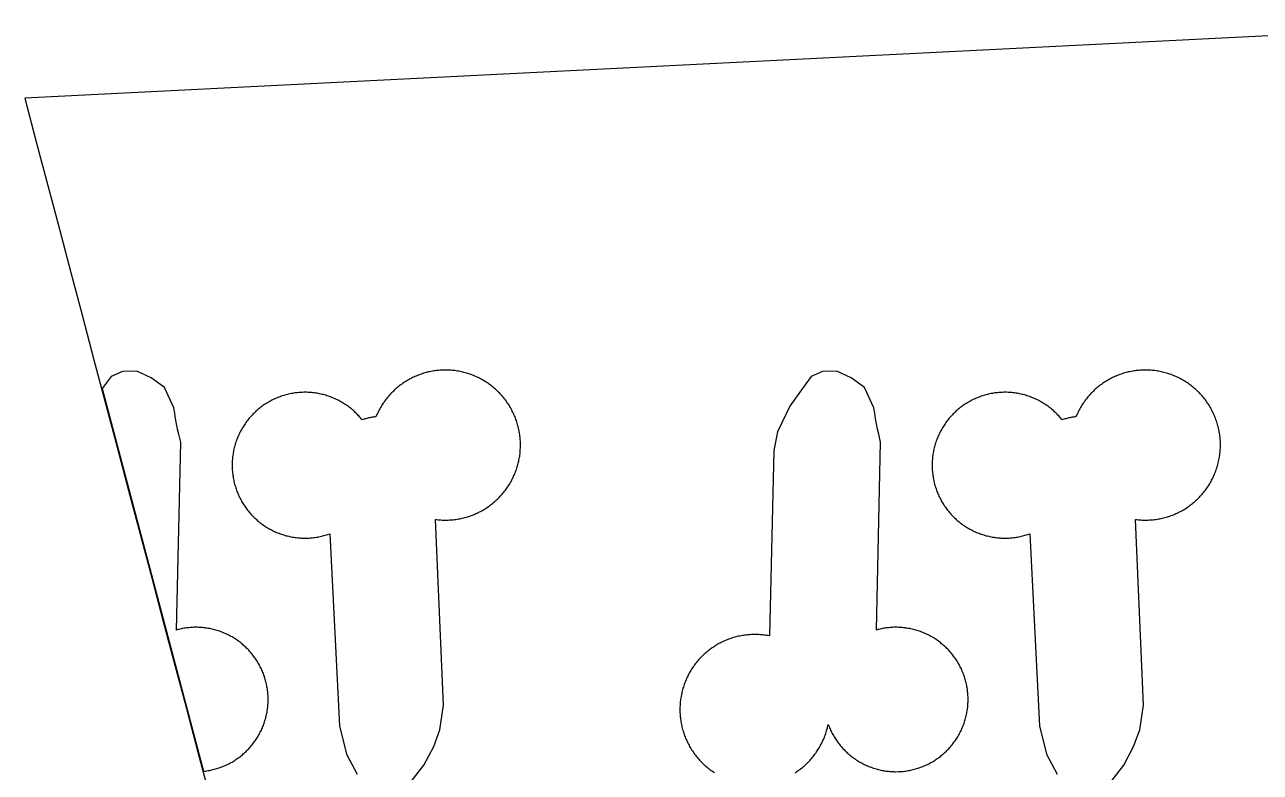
# Model space of a CAD drawing. Extents: x -246 to 246, y -104 to 199.
# Drawn here: x -100.02 to -78.84, y 171.42 to 184.23 of the extents above; entities that cross this region are included whole.
import ezdxf

# ---------------------------------------------------------------- set-up
doc = ezdxf.new("R2010")
doc.units = 0
doc.layers.add('Add_Red', color=1, linetype='Continuous')
doc.layers.add('Outline_Red', color=1, linetype='Continuous')

msp = doc.modelspace()

# ---------------------------------------------------------------- linework, layer by layer
at = {"layer": 'Add_Red'}
for points in [[(-96.94, 171.439), (-96.919, 171.441), (-96.897, 171.445), (-96.876, 171.448), (-96.855, 171.452), (-96.834, 171.456), (-96.813, 171.461), (-96.792, 171.466), (-96.771, 171.471), (-96.75, 171.477), (-96.729, 171.483), (-96.708, 171.489), (-96.688, 171.496), (-96.662, 171.505), (-96.642, 171.512), (-96.622, 171.52), (-96.602, 171.529), (-96.582, 171.537), (-96.563, 171.546), (-96.543, 171.555), (-96.524, 171.565), (-96.505, 171.575), (-96.486, 171.585), (-96.467, 171.596), (-96.448, 171.607), (-96.43, 171.618), (-96.412, 171.63), (-96.394, 171.642), (-96.376, 171.654), (-96.358, 171.666), (-96.341, 171.679), (-96.324, 171.692), (-96.307, 171.706), (-96.29, 171.72), (-96.274, 171.734), (-96.258, 171.748), (-96.242, 171.763), (-96.226, 171.777), (-96.211, 171.793), (-96.195, 171.808), (-96.181, 171.824), (-96.166, 171.839), (-96.152, 171.856), (-96.138, 171.872), (-96.124, 171.889), (-96.11, 171.906), (-96.097, 171.923), (-96.085, 171.94), (-96.072, 171.958), (-96.06, 171.975), (-96.048, 171.993), (-96.036, 172.012), (-96.025, 172.03), (-96.014, 172.049), (-96.003, 172.067), (-95.993, 172.086), (-95.983, 172.106), (-95.973, 172.125), (-95.964, 172.144), (-95.955, 172.164), (-95.947, 172.184), (-95.938, 172.204), (-95.93, 172.224), (-95.923, 172.244), (-95.916, 172.264), (-95.909, 172.285), (-95.902, 172.306), (-95.896, 172.326), (-95.89, 172.347), (-95.885, 172.368), (-95.88, 172.389), (-95.875, 172.41), (-95.871, 172.431), (-95.867, 172.452), (-95.863, 172.474), (-95.86, 172.495), (-95.857, 172.516), (-95.855, 172.538), (-95.853, 172.559), (-95.851, 172.581), (-95.85, 172.602), (-95.849, 172.624), (-95.848, 172.646), (-95.848, 172.667), (-95.849, 172.693), (-95.849, 172.715), (-95.85, 172.736), (-95.852, 172.758), (-95.853, 172.779), (-95.855, 172.801), (-95.858, 172.822), (-95.861, 172.844), (-95.864, 172.865), (-95.868, 172.886), (-95.872, 172.907), (-95.876, 172.929), (-95.881, 172.95), (-95.886, 172.971), (-95.892, 172.991), (-95.897, 173.012), (-95.904, 173.033), (-95.916, 173.07), (-95.923, 173.09), (-95.93, 173.111), (-95.938, 173.131), (-95.947, 173.151), (-95.955, 173.17), (-95.964, 173.19), (-95.973, 173.209), (-95.983, 173.229), (-95.993, 173.248), (-96.003, 173.267), (-96.014, 173.286), (-96.025, 173.304), (-96.036, 173.323), (-96.048, 173.341), (-96.06, 173.359), (-96.072, 173.377), (-96.085, 173.394), (-96.097, 173.412), (-96.11, 173.429), (-96.124, 173.446), (-96.138, 173.462), (-96.152, 173.479), (-96.166, 173.495), (-96.181, 173.511), (-96.195, 173.527), (-96.211, 173.542), (-96.226, 173.557), (-96.242, 173.572), (-96.258, 173.587), (-96.274, 173.601), (-96.29, 173.615), (-96.307, 173.629), (-96.324, 173.642), (-96.341, 173.655), (-96.358, 173.668), (-96.376, 173.681), (-96.394, 173.693), (-96.412, 173.705), (-96.43, 173.716), (-96.448, 173.728), (-96.467, 173.739), (-96.486, 173.749), (-96.505, 173.759), (-96.524, 173.769), (-96.543, 173.779), (-96.563, 173.788), (-96.582, 173.797), (-96.602, 173.806), (-96.622, 173.814), (-96.642, 173.822), (-96.662, 173.83), (-96.683, 173.837), (-96.703, 173.844), (-96.724, 173.85), (-96.744, 173.856), (-96.765, 173.862), (-96.786, 173.868), (-96.807, 173.873), (-96.828, 173.877), (-96.849, 173.882), (-96.871, 173.885), (-96.892, 173.889), (-96.913, 173.892), (-96.935, 173.895), (-96.956, 173.897), (-96.977, 173.9), (-96.999, 173.901), (-97.021, 173.903), (-97.042, 173.903), (-97.064, 173.904), (-97.085, 173.904), (-97.121, 173.904), (-97.143, 173.903), (-97.164, 173.902), (-97.186, 173.9), (-97.207, 173.898), (-97.229, 173.896), (-97.25, 173.893), (-97.272, 173.89), (-97.293, 173.887), (-97.314, 173.883), (-97.335, 173.879), (-97.356, 173.874), (-97.377, 173.869), (-97.398, 173.864), (-97.419, 173.858), (-97.347, 177.077), (-97.379, 177.212), (-97.399, 177.302), (-97.417, 177.392), (-97.433, 177.483), (-97.448, 177.574), (-97.462, 177.666), (-97.624, 178.015), (-97.852, 178.18), (-98.098, 178.292), (-98.342, 178.289), (-98.537, 178.202), (-98.691, 177.994), (-96.953, 171.437), (-96.94, 171.439)], [(-93.398, 171.264), (-93.177, 171.544), (-93.01, 171.86), (-92.902, 172.148), (-92.843, 172.572), (-92.977, 175.752), (-92.954, 175.749), (-92.932, 175.747), (-92.91, 175.745), (-92.887, 175.743), (-92.865, 175.742), (-92.843, 175.741), (-92.808, 175.741), (-92.786, 175.741), (-92.763, 175.742), (-92.741, 175.743), (-92.718, 175.744), (-92.696, 175.746), (-92.674, 175.748), (-92.651, 175.75), (-92.629, 175.753), (-92.607, 175.757), (-92.585, 175.76), (-92.563, 175.764), (-92.541, 175.769), (-92.519, 175.774), (-92.497, 175.779), (-92.475, 175.785), (-92.454, 175.791), (-92.432, 175.797), (-92.411, 175.804), (-92.39, 175.811), (-92.368, 175.818), (-92.347, 175.826), (-92.327, 175.834), (-92.306, 175.843), (-92.285, 175.852), (-92.265, 175.861), (-92.245, 175.871), (-92.224, 175.881), (-92.205, 175.891), (-92.185, 175.902), (-92.165, 175.913), (-92.146, 175.924), (-92.127, 175.936), (-92.108, 175.948), (-92.089, 175.961), (-92.071, 175.973), (-92.052, 175.986), (-92.034, 176), (-92.017, 176.013), (-91.999, 176.027), (-91.982, 176.042), (-91.965, 176.056), (-91.948, 176.071), (-91.931, 176.086), (-91.915, 176.102), (-91.899, 176.117), (-91.883, 176.133), (-91.868, 176.15), (-91.853, 176.166), (-91.838, 176.183), (-91.823, 176.2), (-91.809, 176.217), (-91.795, 176.235), (-91.781, 176.253), (-91.768, 176.271), (-91.755, 176.289), (-91.742, 176.308), (-91.73, 176.326), (-91.718, 176.345), (-91.706, 176.364), (-91.695, 176.384), (-91.684, 176.403), (-91.673, 176.423), (-91.663, 176.443), (-91.653, 176.463), (-91.643, 176.483), (-91.634, 176.504), (-91.625, 176.524), (-91.616, 176.545), (-91.608, 176.566), (-91.6, 176.587), (-91.593, 176.608), (-91.585, 176.629), (-91.579, 176.651), (-91.572, 176.672), (-91.566, 176.694), (-91.561, 176.715), (-91.552, 176.75), (-91.548, 176.772), (-91.544, 176.794), (-91.54, 176.817), (-91.536, 176.839), (-91.533, 176.861), (-91.53, 176.883), (-91.528, 176.906), (-91.526, 176.928), (-91.525, 176.95), (-91.524, 176.973), (-91.523, 176.995), (-91.522, 177.026), (-91.523, 177.049), (-91.523, 177.071), (-91.524, 177.094), (-91.526, 177.116), (-91.527, 177.139), (-91.53, 177.161), (-91.532, 177.183), (-91.535, 177.205), (-91.538, 177.228), (-91.542, 177.25), (-91.546, 177.272), (-91.551, 177.294), (-91.555, 177.316), (-91.561, 177.337), (-91.566, 177.359), (-91.572, 177.381), (-91.579, 177.402), (-91.585, 177.424), (-91.593, 177.445), (-91.6, 177.466), (-91.608, 177.487), (-91.616, 177.508), (-91.625, 177.529), (-91.634, 177.549), (-91.643, 177.57), (-91.653, 177.59), (-91.663, 177.61), (-91.673, 177.63), (-91.684, 177.65), (-91.695, 177.669), (-91.706, 177.689), (-91.718, 177.708), (-91.73, 177.727), (-91.742, 177.745), (-91.755, 177.764), (-91.768, 177.782), (-91.781, 177.8), (-91.795, 177.818), (-91.809, 177.836), (-91.823, 177.853), (-91.838, 177.87), (-91.853, 177.887), (-91.868, 177.903), (-91.883, 177.92), (-91.899, 177.936), (-91.915, 177.951), (-91.931, 177.967), (-91.948, 177.982), (-91.965, 177.997), (-91.982, 178.011), (-91.999, 178.026), (-92.017, 178.04), (-92.034, 178.053), (-92.052, 178.067), (-92.071, 178.08), (-92.089, 178.092), (-92.108, 178.105), (-92.127, 178.117), (-92.146, 178.128), (-92.165, 178.14), (-92.185, 178.151), (-92.205, 178.162), (-92.224, 178.172), (-92.245, 178.182), (-92.265, 178.192), (-92.285, 178.201), (-92.306, 178.21), (-92.327, 178.218), (-92.347, 178.227), (-92.368, 178.235), (-92.39, 178.242), (-92.427, 178.254), (-92.448, 178.261), (-92.47, 178.267), (-92.491, 178.272), (-92.513, 178.278), (-92.535, 178.283), (-92.557, 178.287), (-92.579, 178.292), (-92.601, 178.295), (-92.623, 178.299), (-92.646, 178.302), (-92.668, 178.304), (-92.69, 178.307), (-92.713, 178.309), (-92.735, 178.31), (-92.757, 178.311), (-92.78, 178.312), (-92.808, 178.312), (-92.831, 178.312), (-92.853, 178.311), (-92.875, 178.31), (-92.898, 178.309), (-92.92, 178.307), (-92.942, 178.305), (-92.965, 178.302), (-92.987, 178.3), (-93.009, 178.296), (-93.031, 178.293), (-93.053, 178.288), (-93.075, 178.284), (-93.097, 178.279), (-93.119, 178.274), (-93.141, 178.268), (-93.162, 178.262), (-93.184, 178.256), (-93.205, 178.249), (-93.227, 178.242), (-93.248, 178.235), (-93.269, 178.227), (-93.29, 178.218), (-93.31, 178.21), (-93.331, 178.201), (-93.351, 178.192), (-93.372, 178.182), (-93.392, 178.172), (-93.412, 178.162), (-93.431, 178.151), (-93.451, 178.14), (-93.47, 178.128), (-93.489, 178.117), (-93.508, 178.105), (-93.527, 178.092), (-93.546, 178.08), (-93.564, 178.067), (-93.582, 178.053), (-93.6, 178.04), (-93.617, 178.026), (-93.634, 178.011), (-93.652, 177.997), (-93.668, 177.982), (-93.685, 177.967), (-93.701, 177.951), (-93.717, 177.936), (-93.733, 177.92), (-93.748, 177.903), (-93.764, 177.887), (-93.778, 177.87), (-93.793, 177.853), (-93.807, 177.836), (-93.821, 177.818), (-93.835, 177.8), (-93.848, 177.782), (-93.861, 177.764), (-93.874, 177.745), (-93.886, 177.727), (-93.898, 177.708), (-93.91, 177.689), (-93.921, 177.669), (-93.933, 177.65), (-93.943, 177.63), (-93.954, 177.61), (-93.964, 177.59), (-93.973, 177.57), (-93.983, 177.549), (-93.999, 177.511), (-94.017, 177.509), (-94.034, 177.507), (-94.051, 177.504), (-94.068, 177.502), (-94.086, 177.499), (-94.103, 177.495), (-94.12, 177.492), (-94.137, 177.488), (-94.154, 177.484), (-94.171, 177.479), (-94.188, 177.475), (-94.204, 177.47), (-94.237, 177.459), (-94.251, 177.476), (-94.265, 177.493), (-94.279, 177.509), (-94.293, 177.525), (-94.308, 177.541), (-94.323, 177.557), (-94.339, 177.572), (-94.355, 177.587), (-94.37, 177.602), (-94.387, 177.617), (-94.403, 177.631), (-94.42, 177.645), (-94.437, 177.659), (-94.454, 177.672), (-94.471, 177.686), (-94.489, 177.698), (-94.507, 177.711), (-94.525, 177.723), (-94.543, 177.735), (-94.562, 177.747), (-94.58, 177.758), (-94.599, 177.769), (-94.618, 177.779), (-94.638, 177.79), (-94.657, 177.8), (-94.677, 177.809), (-94.696, 177.818), (-94.716, 177.827), (-94.736, 177.836), (-94.757, 177.844), (-94.777, 177.852), (-94.797, 177.859), (-94.818, 177.866), (-94.839, 177.873), (-94.86, 177.879), (-94.881, 177.885), (-94.902, 177.891), (-94.923, 177.896), (-94.944, 177.901), (-94.965, 177.906), (-94.987, 177.91), (-95.008, 177.914), (-95.03, 177.917), (-95.051, 177.92), (-95.073, 177.923), (-95.095, 177.925), (-95.116, 177.927), (-95.138, 177.929), (-95.16, 177.93), (-95.182, 177.931), (-95.215, 177.931), (-95.237, 177.931), (-95.259, 177.93), (-95.281, 177.929), (-95.302, 177.928), (-95.324, 177.926), (-95.346, 177.924), (-95.367, 177.922), (-95.389, 177.919), (-95.411, 177.916), (-95.432, 177.912), (-95.454, 177.908), (-95.475, 177.904), (-95.496, 177.899), (-95.518, 177.894), (-95.539, 177.889), (-95.56, 177.883), (-95.581, 177.877), (-95.601, 177.87), (-95.622, 177.863), (-95.643, 177.856), (-95.663, 177.848), (-95.683, 177.84), (-95.703, 177.832), (-95.723, 177.823), (-95.743, 177.814), (-95.763, 177.805), (-95.782, 177.795), (-95.802, 177.785), (-95.821, 177.774), (-95.84, 177.764), (-95.859, 177.753), (-95.882, 177.738), (-95.901, 177.726), (-95.919, 177.714), (-95.937, 177.702), (-95.954, 177.689), (-95.972, 177.676), (-95.989, 177.663), (-96.006, 177.649), (-96.023, 177.635), (-96.039, 177.621), (-96.056, 177.606), (-96.072, 177.591), (-96.087, 177.576), (-96.103, 177.561), (-96.118, 177.545), (-96.133, 177.529), (-96.148, 177.513), (-96.162, 177.497), (-96.176, 177.48), (-96.19, 177.463), (-96.204, 177.446), (-96.217, 177.429), (-96.23, 177.411), (-96.242, 177.393), (-96.254, 177.375), (-96.266, 177.357), (-96.278, 177.339), (-96.289, 177.32), (-96.3, 177.301), (-96.311, 177.282), (-96.321, 177.263), (-96.331, 177.244), (-96.341, 177.224), (-96.35, 177.204), (-96.359, 177.184), (-96.368, 177.164), (-96.376, 177.144), (-96.384, 177.124), (-96.391, 177.103), (-96.399, 177.083), (-96.405, 177.062), (-96.412, 177.041), (-96.418, 177.02), (-96.424, 176.999), (-96.429, 176.978), (-96.434, 176.957), (-96.439, 176.936), (-96.443, 176.914), (-96.447, 176.893), (-96.45, 176.871), (-96.453, 176.85), (-96.456, 176.828), (-96.458, 176.806), (-96.46, 176.785), (-96.462, 176.763), (-96.463, 176.741), (-96.464, 176.719), (-96.465, 176.682), (-96.465, 176.66), (-96.464, 176.638), (-96.463, 176.616), (-96.462, 176.595), (-96.46, 176.573), (-96.458, 176.551), (-96.455, 176.529), (-96.453, 176.508), (-96.449, 176.486), (-96.446, 176.465), (-96.442, 176.443), (-96.437, 176.422), (-96.433, 176.401), (-96.428, 176.379), (-96.422, 176.358), (-96.416, 176.337), (-96.41, 176.316), (-96.404, 176.296), (-96.397, 176.275), (-96.389, 176.254), (-96.382, 176.234), (-96.374, 176.214), (-96.365, 176.193), (-96.357, 176.173), (-96.348, 176.154), (-96.337, 176.132), (-96.328, 176.113), (-96.318, 176.093), (-96.307, 176.074), (-96.296, 176.055), (-96.285, 176.037), (-96.274, 176.018), (-96.262, 176), (-96.25, 175.981), (-96.238, 175.963), (-96.225, 175.946), (-96.212, 175.928), (-96.199, 175.911), (-96.185, 175.894), (-96.171, 175.877), (-96.157, 175.861), (-96.143, 175.844), (-96.128, 175.828), (-96.113, 175.812), (-96.097, 175.797), (-96.082, 175.782), (-96.066, 175.767), (-96.05, 175.752), (-96.034, 175.737), (-96.017, 175.723), (-96, 175.709), (-95.983, 175.696), (-95.966, 175.683), (-95.948, 175.67), (-95.93, 175.657), (-95.912, 175.645), (-95.894, 175.633), (-95.876, 175.621), (-95.857, 175.61), (-95.838, 175.599), (-95.819, 175.588), (-95.8, 175.578), (-95.781, 175.568), (-95.761, 175.558), (-95.742, 175.548), (-95.722, 175.539), (-95.702, 175.531), (-95.682, 175.522), (-95.661, 175.515), (-95.641, 175.507), (-95.62, 175.5), (-95.6, 175.493), (-95.579, 175.486), (-95.558, 175.48), (-95.537, 175.474), (-95.516, 175.469), (-95.494, 175.464), (-95.473, 175.459), (-95.452, 175.455), (-95.43, 175.451), (-95.409, 175.447), (-95.387, 175.444), (-95.366, 175.441), (-95.344, 175.439), (-95.322, 175.437), (-95.301, 175.435), (-95.279, 175.434), (-95.257, 175.433), (-95.215, 175.432), (-95.193, 175.432), (-95.172, 175.433), (-95.15, 175.434), (-95.128, 175.435), (-95.106, 175.437), (-95.085, 175.439), (-95.063, 175.442), (-95.041, 175.444), (-95.02, 175.448), (-94.998, 175.451), (-94.977, 175.455), (-94.955, 175.459), (-94.934, 175.464), (-94.913, 175.469), (-94.892, 175.475), (-94.871, 175.481), (-94.85, 175.487), (-94.829, 175.493), (-94.79, 175.507), (-94.79, 175.507), (-94.627, 172.217), (-94.507, 171.728), (-94.323, 171.39)], [(-86.816, 171.412), (-86.798, 171.424), (-86.779, 171.437), (-86.761, 171.45), (-86.742, 171.463), (-86.725, 171.476), (-86.707, 171.49), (-86.689, 171.504), (-86.672, 171.519), (-86.655, 171.533), (-86.639, 171.548), (-86.622, 171.564), (-86.606, 171.579), (-86.59, 171.595), (-86.575, 171.611), (-86.559, 171.627), (-86.544, 171.644), (-86.53, 171.661), (-86.515, 171.678), (-86.501, 171.696), (-86.487, 171.713), (-86.474, 171.731), (-86.46, 171.749), (-86.448, 171.768), (-86.435, 171.786), (-86.423, 171.805), (-86.411, 171.824), (-86.399, 171.843), (-86.388, 171.862), (-86.377, 171.882), (-86.367, 171.902), (-86.356, 171.922), (-86.347, 171.942), (-86.337, 171.962), (-86.328, 171.983), (-86.319, 172.003), (-86.311, 172.024), (-86.303, 172.045), (-86.295, 172.066), (-86.288, 172.087), (-86.281, 172.108), (-86.274, 172.13), (-86.268, 172.151), (-86.262, 172.173), (-86.257, 172.195), (-86.251, 172.217), (-86.247, 172.239), (-86.233, 172.204), (-86.225, 172.184), (-86.216, 172.164), (-86.208, 172.144), (-86.198, 172.125), (-86.189, 172.106), (-86.179, 172.086), (-86.168, 172.067), (-86.158, 172.049), (-86.147, 172.03), (-86.135, 172.012), (-86.124, 171.993), (-86.112, 171.975), (-86.1, 171.958), (-86.087, 171.94), (-86.074, 171.923), (-86.061, 171.906), (-86.048, 171.889), (-86.034, 171.872), (-86.02, 171.856), (-86.006, 171.839), (-85.991, 171.824), (-85.976, 171.808), (-85.961, 171.793), (-85.946, 171.777), (-85.93, 171.763), (-85.914, 171.748), (-85.898, 171.734), (-85.882, 171.72), (-85.865, 171.706), (-85.848, 171.692), (-85.831, 171.679), (-85.813, 171.666), (-85.796, 171.654), (-85.778, 171.642), (-85.76, 171.63), (-85.742, 171.618), (-85.723, 171.607), (-85.705, 171.596), (-85.686, 171.585), (-85.667, 171.575), (-85.648, 171.565), (-85.629, 171.555), (-85.609, 171.546), (-85.59, 171.537), (-85.57, 171.529), (-85.55, 171.52), (-85.53, 171.512), (-85.509, 171.505), (-85.489, 171.498), (-85.469, 171.491), (-85.448, 171.484), (-85.427, 171.478), (-85.407, 171.472), (-85.386, 171.467), (-85.365, 171.462), (-85.344, 171.457), (-85.322, 171.453), (-85.301, 171.449), (-85.28, 171.445), (-85.259, 171.442), (-85.237, 171.439), (-85.216, 171.437), (-85.194, 171.435), (-85.173, 171.433), (-85.151, 171.432), (-85.13, 171.431), (-85.108, 171.43), (-85.086, 171.43), (-85.049, 171.431), (-85.027, 171.432), (-85.006, 171.433), (-84.984, 171.434), (-84.963, 171.436), (-84.941, 171.439), (-84.92, 171.441), (-84.898, 171.445), (-84.877, 171.448), (-84.856, 171.452), (-84.835, 171.456), (-84.814, 171.461), (-84.793, 171.466), (-84.772, 171.471), (-84.751, 171.477), (-84.73, 171.483), (-84.71, 171.489), (-84.689, 171.496), (-84.663, 171.505), (-84.643, 171.512), (-84.623, 171.52), (-84.603, 171.529), (-84.583, 171.537), (-84.564, 171.546), (-84.544, 171.555), (-84.525, 171.565), (-84.506, 171.575), (-84.487, 171.585), (-84.468, 171.596), (-84.449, 171.607), (-84.431, 171.618), (-84.413, 171.63), (-84.395, 171.642), (-84.377, 171.654), (-84.359, 171.666), (-84.342, 171.679), (-84.325, 171.692), (-84.308, 171.706), (-84.291, 171.72), (-84.275, 171.734), (-84.259, 171.748), (-84.243, 171.763), (-84.227, 171.777), (-84.212, 171.793), (-84.196, 171.808), (-84.182, 171.824), (-84.167, 171.839), (-84.153, 171.856), (-84.139, 171.872), (-84.125, 171.889), (-84.112, 171.906), (-84.098, 171.923), (-84.086, 171.94), (-84.073, 171.958), (-84.061, 171.975), (-84.049, 171.993), (-84.037, 172.012), (-84.026, 172.03), (-84.015, 172.049), (-84.004, 172.067), (-83.994, 172.086), (-83.984, 172.106), (-83.975, 172.125), (-83.965, 172.144), (-83.956, 172.164), (-83.948, 172.184), (-83.939, 172.204), (-83.931, 172.224), (-83.924, 172.244), (-83.917, 172.264), (-83.91, 172.285), (-83.903, 172.306), (-83.897, 172.326), (-83.891, 172.347), (-83.886, 172.368), (-83.881, 172.389), (-83.876, 172.41), (-83.872, 172.431), (-83.868, 172.452), (-83.865, 172.474), (-83.861, 172.495), (-83.859, 172.516), (-83.856, 172.538), (-83.854, 172.559), (-83.852, 172.581), (-83.851, 172.602), (-83.85, 172.624), (-83.849, 172.646), (-83.849, 172.667), (-83.85, 172.693), (-83.85, 172.715), (-83.851, 172.736), (-83.853, 172.758), (-83.854, 172.779), (-83.857, 172.801), (-83.859, 172.822), (-83.862, 172.844), (-83.865, 172.865), (-83.869, 172.886), (-83.873, 172.907), (-83.877, 172.929), (-83.882, 172.95), (-83.887, 172.971), (-83.893, 172.991), (-83.898, 173.012), (-83.905, 173.033), (-83.917, 173.07), (-83.924, 173.09), (-83.931, 173.111), (-83.939, 173.131), (-83.948, 173.151), (-83.956, 173.17), (-83.965, 173.19), (-83.975, 173.209), (-83.984, 173.229), (-83.994, 173.248), (-84.004, 173.267), (-84.015, 173.286), (-84.026, 173.304), (-84.037, 173.323), (-84.049, 173.341), (-84.061, 173.359), (-84.073, 173.377), (-84.086, 173.394), (-84.098, 173.412), (-84.112, 173.429), (-84.125, 173.446), (-84.139, 173.462), (-84.153, 173.479), (-84.167, 173.495), (-84.182, 173.511), (-84.196, 173.527), (-84.212, 173.542), (-84.227, 173.557), (-84.243, 173.572), (-84.259, 173.587), (-84.275, 173.601), (-84.291, 173.615), (-84.308, 173.629), (-84.325, 173.642), (-84.342, 173.655), (-84.359, 173.668), (-84.377, 173.681), (-84.395, 173.693), (-84.413, 173.705), (-84.431, 173.716), (-84.449, 173.728), (-84.468, 173.739), (-84.487, 173.749), (-84.506, 173.759), (-84.525, 173.769), (-84.544, 173.779), (-84.564, 173.788), (-84.583, 173.797), (-84.603, 173.806), (-84.623, 173.814), (-84.643, 173.822), (-84.663, 173.83), (-84.684, 173.837), (-84.704, 173.844), (-84.725, 173.85), (-84.745, 173.856), (-84.766, 173.862), (-84.787, 173.868), (-84.808, 173.873), (-84.829, 173.877), (-84.85, 173.882), (-84.872, 173.885), (-84.893, 173.889), (-84.914, 173.892), (-84.936, 173.895), (-84.957, 173.897), (-84.979, 173.9), (-85, 173.901), (-85.022, 173.903), (-85.043, 173.903), (-85.065, 173.904), (-85.086, 173.904), (-85.122, 173.904), (-85.144, 173.903), (-85.165, 173.902), (-85.187, 173.9), (-85.208, 173.898), (-85.23, 173.896), (-85.251, 173.893), (-85.273, 173.89), (-85.294, 173.887), (-85.315, 173.883), (-85.336, 173.879), (-85.357, 173.874), (-85.378, 173.869), (-85.399, 173.864), (-85.42, 173.858), (-85.348, 177.077), (-85.38, 177.212), (-85.4, 177.302), (-85.418, 177.392), (-85.434, 177.483), (-85.449, 177.574), (-85.463, 177.666), (-85.625, 178.015), (-85.853, 178.18), (-86.1, 178.292), (-86.343, 178.289), (-86.538, 178.202), (-86.753, 177.912), (-86.907, 177.692), (-87.119, 177.252), (-87.177, 176.934), (-87.253, 173.756), (-87.282, 173.761), (-87.304, 173.765), (-87.326, 173.768), (-87.348, 173.771), (-87.371, 173.774), (-87.393, 173.776), (-87.415, 173.778), (-87.438, 173.779), (-87.46, 173.78), (-87.482, 173.78), (-87.505, 173.781), (-87.541, 173.78), (-87.563, 173.779), (-87.586, 173.778), (-87.608, 173.777), (-87.63, 173.775), (-87.652, 173.772), (-87.675, 173.769), (-87.697, 173.766), (-87.719, 173.763), (-87.741, 173.759), (-87.763, 173.754), (-87.785, 173.75), (-87.807, 173.745), (-87.829, 173.739), (-87.85, 173.733), (-87.872, 173.727), (-87.893, 173.721), (-87.915, 173.714), (-87.936, 173.706), (-87.957, 173.699), (-87.978, 173.69), (-87.998, 173.682), (-88.019, 173.673), (-88.039, 173.664), (-88.06, 173.655), (-88.08, 173.645), (-88.1, 173.635), (-88.12, 173.624), (-88.139, 173.613), (-88.159, 173.602), (-88.178, 173.59), (-88.197, 173.578), (-88.216, 173.566), (-88.234, 173.554), (-88.252, 173.541), (-88.271, 173.527), (-88.288, 173.514), (-88.306, 173.5), (-88.324, 173.486), (-88.341, 173.472), (-88.358, 173.457), (-88.374, 173.442), (-88.391, 173.426), (-88.407, 173.411), (-88.422, 173.395), (-88.438, 173.379), (-88.453, 173.362), (-88.468, 173.346), (-88.483, 173.329), (-88.497, 173.312), (-88.511, 173.294), (-88.525, 173.276), (-88.539, 173.259), (-88.552, 173.24), (-88.565, 173.222), (-88.577, 173.203), (-88.589, 173.185), (-88.601, 173.166), (-88.613, 173.146), (-88.624, 173.127), (-88.635, 173.107), (-88.645, 173.087), (-88.655, 173.067), (-88.665, 173.047), (-88.674, 173.027), (-88.684, 173.006), (-88.692, 172.986), (-88.701, 172.965), (-88.709, 172.944), (-88.716, 172.923), (-88.724, 172.902), (-88.73, 172.88), (-88.737, 172.859), (-88.743, 172.837), (-88.749, 172.816), (-88.754, 172.794), (-88.759, 172.772), (-88.764, 172.75), (-88.77, 172.719), (-88.773, 172.697), (-88.777, 172.675), (-88.78, 172.653), (-88.782, 172.631), (-88.784, 172.608), (-88.786, 172.586), (-88.787, 172.564), (-88.788, 172.541), (-88.789, 172.519), (-88.789, 172.496), (-88.789, 172.463), (-88.788, 172.44), (-88.787, 172.418), (-88.785, 172.395), (-88.783, 172.373), (-88.781, 172.351), (-88.778, 172.329), (-88.775, 172.306), (-88.772, 172.284), (-88.768, 172.262), (-88.763, 172.24), (-88.759, 172.218), (-88.754, 172.196), (-88.748, 172.175), (-88.742, 172.153), (-88.736, 172.131), (-88.73, 172.11), (-88.723, 172.089), (-88.715, 172.068), (-88.708, 172.046), (-88.7, 172.026), (-88.691, 172.005), (-88.683, 171.984), (-88.673, 171.964), (-88.664, 171.943), (-88.654, 171.923), (-88.644, 171.903), (-88.633, 171.883), (-88.623, 171.864), (-88.611, 171.844), (-88.6, 171.825), (-88.588, 171.806), (-88.576, 171.787), (-88.563, 171.769), (-88.55, 171.75), (-88.537, 171.732), (-88.524, 171.714), (-88.51, 171.697), (-88.496, 171.679), (-88.481, 171.662), (-88.467, 171.645), (-88.452, 171.629), (-88.436, 171.612), (-88.421, 171.596), (-88.405, 171.58), (-88.389, 171.565), (-88.372, 171.549), (-88.356, 171.534), (-88.339, 171.52), (-88.322, 171.505), (-88.304, 171.491), (-88.287, 171.477), (-88.269, 171.464), (-88.251, 171.451), (-88.232, 171.438), (-88.214, 171.425), (-88.195, 171.413)], [(-81.399, 171.264), (-81.178, 171.544), (-81.011, 171.86), (-80.903, 172.148), (-80.844, 172.572), (-80.978, 175.752), (-80.956, 175.749), (-80.933, 175.747), (-80.911, 175.745), (-80.888, 175.743), (-80.866, 175.742), (-80.844, 175.741), (-80.809, 175.741), (-80.787, 175.741), (-80.764, 175.742), (-80.742, 175.743), (-80.719, 175.744), (-80.697, 175.746), (-80.675, 175.748), (-80.652, 175.75), (-80.63, 175.753), (-80.608, 175.757), (-80.586, 175.76), (-80.564, 175.764), (-80.542, 175.769), (-80.52, 175.774), (-80.498, 175.779), (-80.476, 175.785), (-80.455, 175.791), (-80.433, 175.797), (-80.412, 175.804), (-80.391, 175.811), (-80.369, 175.818), (-80.348, 175.826), (-80.328, 175.834), (-80.307, 175.843), (-80.286, 175.852), (-80.266, 175.861), (-80.246, 175.871), (-80.225, 175.881), (-80.206, 175.891), (-80.186, 175.902), (-80.166, 175.913), (-80.147, 175.924), (-80.128, 175.936), (-80.109, 175.948), (-80.09, 175.961), (-80.072, 175.973), (-80.053, 175.986), (-80.035, 176), (-80.018, 176.013), (-80, 176.027), (-79.983, 176.042), (-79.966, 176.056), (-79.949, 176.071), (-79.932, 176.086), (-79.916, 176.102), (-79.9, 176.117), (-79.884, 176.133), (-79.869, 176.15), (-79.854, 176.166), (-79.839, 176.183), (-79.824, 176.2), (-79.81, 176.217), (-79.796, 176.235), (-79.782, 176.253), (-79.769, 176.271), (-79.756, 176.289), (-79.743, 176.308), (-79.731, 176.326), (-79.719, 176.345), (-79.707, 176.364), (-79.696, 176.384), (-79.685, 176.403), (-79.674, 176.423), (-79.664, 176.443), (-79.654, 176.463), (-79.644, 176.483), (-79.635, 176.504), (-79.626, 176.524), (-79.617, 176.545), (-79.609, 176.566), (-79.601, 176.587), (-79.594, 176.608), (-79.586, 176.629), (-79.58, 176.651), (-79.573, 176.672), (-79.567, 176.694), (-79.562, 176.715), (-79.554, 176.75), (-79.549, 176.772), (-79.545, 176.794), (-79.541, 176.817), (-79.537, 176.839), (-79.534, 176.861), (-79.532, 176.883), (-79.529, 176.906), (-79.527, 176.928), (-79.526, 176.95), (-79.525, 176.973), (-79.524, 176.995), (-79.524, 177.026), (-79.524, 177.049), (-79.524, 177.071), (-79.525, 177.094), (-79.527, 177.116), (-79.528, 177.139), (-79.531, 177.161), (-79.533, 177.183), (-79.536, 177.205), (-79.539, 177.228), (-79.543, 177.25), (-79.547, 177.272), (-79.552, 177.294), (-79.556, 177.316), (-79.562, 177.337), (-79.567, 177.359), (-79.573, 177.381), (-79.58, 177.402), (-79.586, 177.424), (-79.594, 177.445), (-79.601, 177.466), (-79.609, 177.487), (-79.617, 177.508), (-79.626, 177.529), (-79.635, 177.549), (-79.644, 177.57), (-79.654, 177.59), (-79.664, 177.61), (-79.674, 177.63), (-79.685, 177.65), (-79.696, 177.669), (-79.707, 177.689), (-79.719, 177.708), (-79.731, 177.727), (-79.743, 177.745), (-79.756, 177.764), (-79.769, 177.782), (-79.782, 177.8), (-79.796, 177.818), (-79.81, 177.836), (-79.824, 177.853), (-79.839, 177.87), (-79.854, 177.887), (-79.869, 177.903), (-79.884, 177.92), (-79.9, 177.936), (-79.916, 177.951), (-79.932, 177.967), (-79.949, 177.982), (-79.966, 177.997), (-79.983, 178.011), (-80, 178.026), (-80.018, 178.04), (-80.035, 178.053), (-80.053, 178.067), (-80.072, 178.08), (-80.09, 178.092), (-80.109, 178.105), (-80.128, 178.117), (-80.147, 178.128), (-80.166, 178.14), (-80.186, 178.151), (-80.206, 178.162), (-80.225, 178.172), (-80.246, 178.182), (-80.266, 178.192), (-80.286, 178.201), (-80.307, 178.21), (-80.328, 178.218), (-80.348, 178.227), (-80.369, 178.235), (-80.391, 178.242), (-80.428, 178.254), (-80.449, 178.261), (-80.471, 178.267), (-80.493, 178.272), (-80.514, 178.278), (-80.536, 178.283), (-80.558, 178.287), (-80.58, 178.292), (-80.602, 178.295), (-80.624, 178.299), (-80.647, 178.302), (-80.669, 178.304), (-80.691, 178.307), (-80.714, 178.309), (-80.736, 178.31), (-80.758, 178.311), (-80.781, 178.312), (-80.809, 178.312), (-80.832, 178.312), (-80.854, 178.311), (-80.876, 178.31), (-80.899, 178.309), (-80.921, 178.307), (-80.944, 178.305), (-80.966, 178.302), (-80.988, 178.3), (-81.01, 178.296), (-81.032, 178.293), (-81.054, 178.288), (-81.076, 178.284), (-81.098, 178.279), (-81.12, 178.274), (-81.142, 178.268), (-81.164, 178.262), (-81.185, 178.256), (-81.206, 178.249), (-81.228, 178.242), (-81.249, 178.235), (-81.27, 178.227), (-81.291, 178.218), (-81.311, 178.21), (-81.332, 178.201), (-81.352, 178.192), (-81.373, 178.182), (-81.393, 178.172), (-81.413, 178.162), (-81.432, 178.151), (-81.452, 178.14), (-81.471, 178.128), (-81.49, 178.117), (-81.509, 178.105), (-81.528, 178.092), (-81.547, 178.08), (-81.565, 178.067), (-81.583, 178.053), (-81.601, 178.04), (-81.618, 178.026), (-81.636, 178.011), (-81.653, 177.997), (-81.669, 177.982), (-81.686, 177.967), (-81.702, 177.951), (-81.718, 177.936), (-81.734, 177.92), (-81.749, 177.903), (-81.765, 177.887), (-81.779, 177.87), (-81.794, 177.853), (-81.808, 177.836), (-81.822, 177.818), (-81.836, 177.8), (-81.849, 177.782), (-81.862, 177.764), (-81.875, 177.745), (-81.887, 177.727), (-81.899, 177.708), (-81.911, 177.689), (-81.923, 177.669), (-81.934, 177.65), (-81.944, 177.63), (-81.955, 177.61), (-81.965, 177.59), (-81.974, 177.57), (-81.984, 177.549), (-82, 177.511), (-82.018, 177.509), (-82.035, 177.507), (-82.052, 177.504), (-82.07, 177.502), (-82.087, 177.499), (-82.104, 177.495), (-82.121, 177.492), (-82.138, 177.488), (-82.155, 177.484), (-82.172, 177.479), (-82.189, 177.475), (-82.206, 177.47), (-82.238, 177.459), (-82.252, 177.476), (-82.266, 177.493), (-82.28, 177.509), (-82.294, 177.525), (-82.309, 177.541), (-82.324, 177.557), (-82.34, 177.572), (-82.356, 177.587), (-82.372, 177.602), (-82.388, 177.617), (-82.404, 177.631), (-82.421, 177.645), (-82.438, 177.659), (-82.455, 177.672), (-82.472, 177.686), (-82.49, 177.698), (-82.508, 177.711), (-82.526, 177.723), (-82.544, 177.735), (-82.563, 177.747), (-82.581, 177.758), (-82.6, 177.769), (-82.619, 177.779), (-82.639, 177.79), (-82.658, 177.8), (-82.678, 177.809), (-82.697, 177.818), (-82.717, 177.827), (-82.737, 177.836), (-82.758, 177.844), (-82.778, 177.852), (-82.798, 177.859), (-82.819, 177.866), (-82.84, 177.873), (-82.861, 177.879), (-82.882, 177.885), (-82.903, 177.891), (-82.924, 177.896), (-82.945, 177.901), (-82.966, 177.906), (-82.988, 177.91), (-83.009, 177.914), (-83.031, 177.917), (-83.052, 177.92), (-83.074, 177.923), (-83.096, 177.925), (-83.117, 177.927), (-83.139, 177.929), (-83.161, 177.93), (-83.183, 177.931), (-83.216, 177.931), (-83.238, 177.931), (-83.26, 177.93), (-83.282, 177.929), (-83.303, 177.928), (-83.325, 177.926), (-83.347, 177.924), (-83.369, 177.922), (-83.39, 177.919), (-83.412, 177.916), (-83.433, 177.912), (-83.455, 177.908), (-83.476, 177.904), (-83.497, 177.899), (-83.519, 177.894), (-83.54, 177.889), (-83.561, 177.883), (-83.582, 177.877), (-83.602, 177.87), (-83.623, 177.863), (-83.644, 177.856), (-83.664, 177.848), (-83.684, 177.84), (-83.704, 177.832), (-83.724, 177.823), (-83.744, 177.814), (-83.764, 177.805), (-83.784, 177.795), (-83.803, 177.785), (-83.822, 177.774), (-83.841, 177.764), (-83.86, 177.753), (-83.883, 177.738), (-83.902, 177.726), (-83.92, 177.714), (-83.938, 177.702), (-83.956, 177.689), (-83.973, 177.676), (-83.99, 177.663), (-84.007, 177.649), (-84.024, 177.635), (-84.041, 177.621), (-84.057, 177.606), (-84.073, 177.591), (-84.089, 177.576), (-84.104, 177.561), (-84.119, 177.545), (-84.134, 177.529), (-84.149, 177.513), (-84.163, 177.497), (-84.177, 177.48), (-84.191, 177.463), (-84.205, 177.446), (-84.218, 177.429), (-84.231, 177.411), (-84.243, 177.393), (-84.255, 177.375), (-84.267, 177.357), (-84.279, 177.339), (-84.29, 177.32), (-84.301, 177.301), (-84.312, 177.282), (-84.322, 177.263), (-84.332, 177.244), (-84.342, 177.224), (-84.351, 177.204), (-84.36, 177.184), (-84.369, 177.164), (-84.377, 177.144), (-84.385, 177.124), (-84.392, 177.103), (-84.4, 177.083), (-84.406, 177.062), (-84.413, 177.041), (-84.419, 177.02), (-84.425, 176.999), (-84.43, 176.978), (-84.435, 176.957), (-84.44, 176.936), (-84.444, 176.914), (-84.448, 176.893), (-84.451, 176.871), (-84.454, 176.85), (-84.457, 176.828), (-84.46, 176.806), (-84.462, 176.785), (-84.463, 176.763), (-84.464, 176.741), (-84.465, 176.719), (-84.466, 176.682), (-84.466, 176.66), (-84.465, 176.638), (-84.464, 176.616), (-84.463, 176.595), (-84.461, 176.573), (-84.459, 176.551), (-84.456, 176.529), (-84.454, 176.508), (-84.45, 176.486), (-84.447, 176.465), (-84.443, 176.443), (-84.438, 176.422), (-84.434, 176.401), (-84.429, 176.379), (-84.423, 176.358), (-84.417, 176.337), (-84.411, 176.316), (-84.405, 176.296), (-84.398, 176.275), (-84.39, 176.254), (-84.383, 176.234), (-84.375, 176.214), (-84.366, 176.193), (-84.358, 176.173), (-84.349, 176.154), (-84.338, 176.132), (-84.329, 176.113), (-84.319, 176.093), (-84.308, 176.074), (-84.297, 176.055), (-84.286, 176.037), (-84.275, 176.018), (-84.263, 176), (-84.251, 175.981), (-84.239, 175.963), (-84.226, 175.946), (-84.213, 175.928), (-84.2, 175.911), (-84.186, 175.894), (-84.172, 175.877), (-84.158, 175.861), (-84.144, 175.844), (-84.129, 175.828), (-84.114, 175.812), (-84.098, 175.797), (-84.083, 175.782), (-84.067, 175.767), (-84.051, 175.752), (-84.035, 175.737), (-84.018, 175.723), (-84.001, 175.709), (-83.984, 175.696), (-83.967, 175.683), (-83.949, 175.67), (-83.931, 175.657), (-83.913, 175.645), (-83.895, 175.633), (-83.877, 175.621), (-83.858, 175.61), (-83.839, 175.599), (-83.82, 175.588), (-83.801, 175.578), (-83.782, 175.568), (-83.762, 175.558), (-83.743, 175.548), (-83.723, 175.539), (-83.703, 175.531), (-83.683, 175.522), (-83.662, 175.515), (-83.642, 175.507), (-83.621, 175.5), (-83.601, 175.493), (-83.58, 175.486), (-83.559, 175.48), (-83.538, 175.474), (-83.517, 175.469), (-83.496, 175.464), (-83.474, 175.459), (-83.453, 175.455), (-83.431, 175.451), (-83.41, 175.447), (-83.388, 175.444), (-83.367, 175.441), (-83.345, 175.439), (-83.323, 175.437), (-83.302, 175.435), (-83.28, 175.434), (-83.258, 175.433), (-83.216, 175.432), (-83.194, 175.432), (-83.173, 175.433), (-83.151, 175.434), (-83.129, 175.435), (-83.107, 175.437), (-83.086, 175.439), (-83.064, 175.442), (-83.042, 175.444), (-83.021, 175.448), (-82.999, 175.451), (-82.978, 175.455), (-82.956, 175.459), (-82.935, 175.464), (-82.914, 175.469), (-82.893, 175.475), (-82.872, 175.481), (-82.851, 175.487), (-82.83, 175.493), (-82.791, 175.507), (-82.791, 175.507), (-82.628, 172.217), (-82.508, 171.728), (-82.324, 171.39)]]:
    msp.add_lwpolyline(points, dxfattribs=at)
at = {"layer": 'Outline_Red'}
msp.add_lwpolyline([(-74.933, 184.229), (-81.205, 183.914), (-87.477, 183.599), (-93.749, 183.284), (-100.021, 182.969), (-99.823, 182.222), (-99.625, 181.475), (-99.427, 180.728), (-99.229, 179.981), (-99.031, 179.234), (-98.833, 178.487), (-98.635, 177.74), (-98.437, 176.993), (-98.239, 176.246), (-98.041, 175.499), (-97.843, 174.752), (-97.645, 174.005), (-97.447, 173.258), (-97.249, 172.511), (-97.051, 171.764), (-96.853, 171.017)], dxfattribs=at)

doc.saveas('drawing.dxf')
